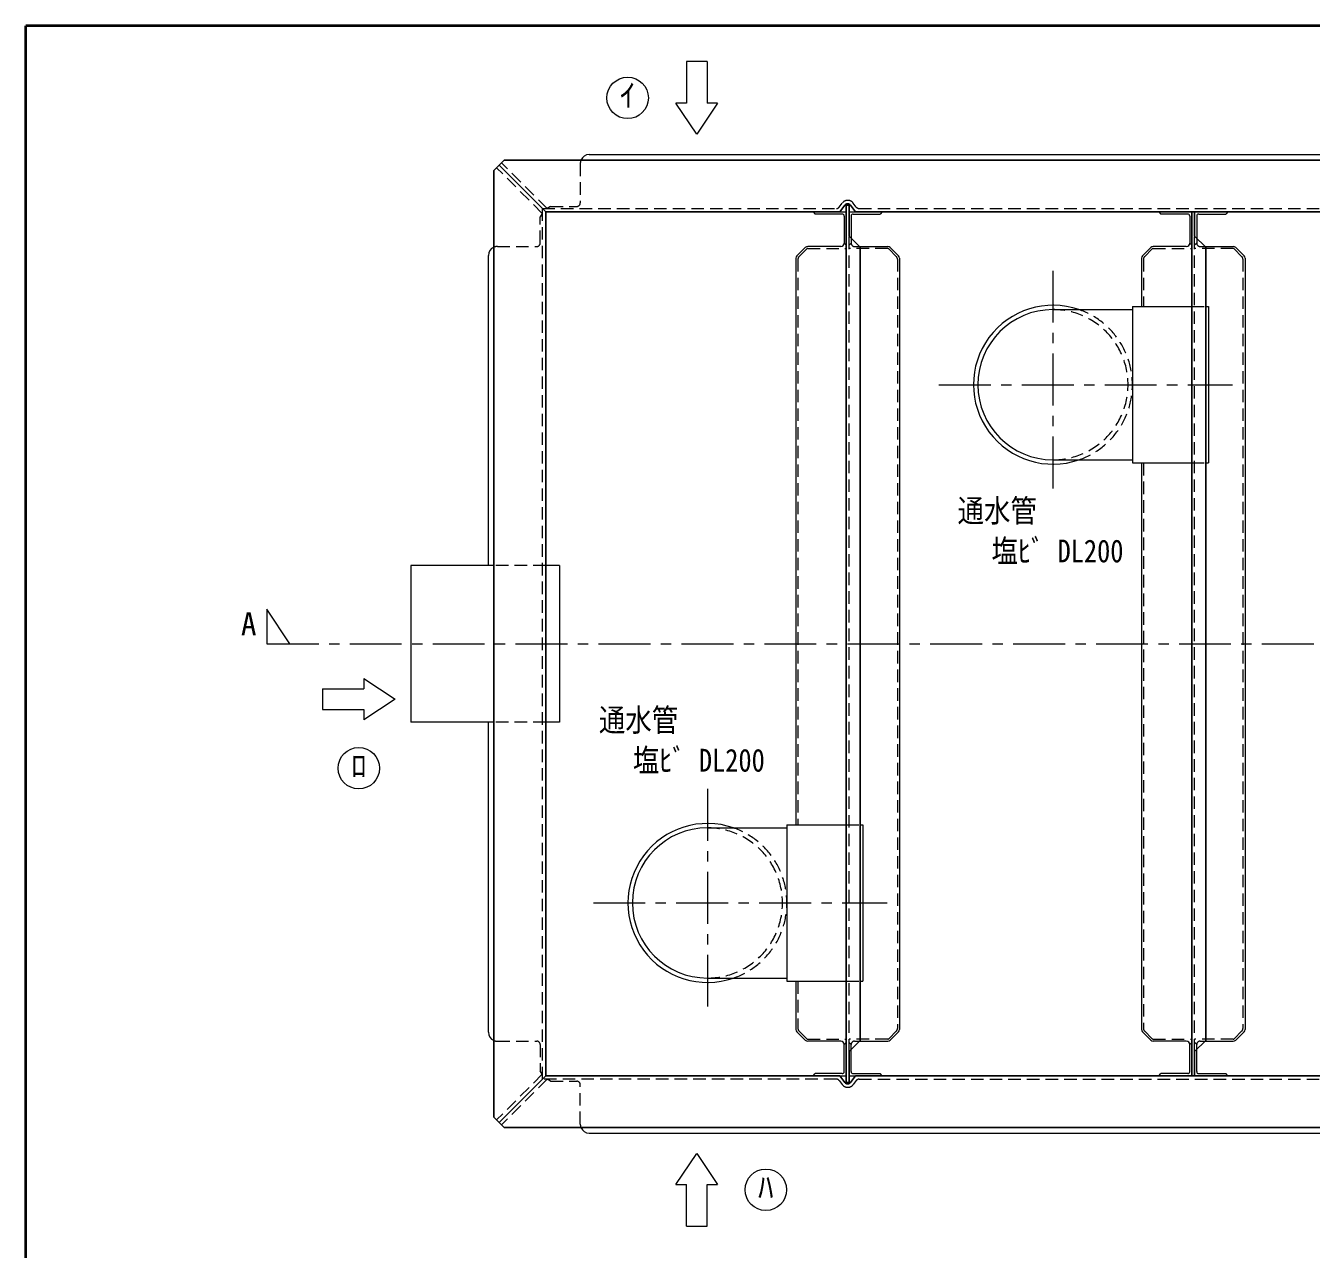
# Model space of a CAD drawing. Units: millimetres at full size, sheet at 1:15; details may follow other scales. Extents: x -3100 to 2975, y -2083 to 2132.
# Drawn here: x -3100 to -1240, y 362 to 2132 of the extents above; entities that cross this region are included whole.
import ezdxf
from ezdxf.enums import TextEntityAlignment as Align

# ---------------------------------------------------------------- set-up
doc = ezdxf.new("R2010")
doc.units = ezdxf.units.MM
doc.header["$LTSCALE"] = 15
doc.linetypes.add('CHAIN1', pattern=[8, 5, -1, 1, -1])
doc.linetypes.add('DASHED1', pattern=[1.8, 1.2, -0.6])
doc.layers.add('0-0____1', color=7, linetype='Continuous', lineweight=18)
doc.layers.add('0-1____2', color=7, linetype='Continuous')
doc.layers.add('0-E_寸法', color=7, linetype='Continuous')
doc.styles.add('ＭＳ ゴシック', font='')
doc.styles.get('ＭＳ ゴシック').set_extended_font_data('MS Gothic')

msp = doc.modelspace()

# ---------------------------------------------------------------- linework, layer by layer
at = {"layer": '0-0____1', "color": 1, "lineweight": 40}
for p in [(-3099.94, -2082.52), (2975.06, 2132.48)]:
    msp.add_line(p, (-3099.94, 2132.48), dxfattribs=at)
at = {"layer": '0-0____1', "color": 4, "lineweight": 9}
for p, q in [((-2113.94, 2080.48), (-2143.94, 2080.48)), ((-2143.94, 2080.48), (-2143.94, 2020.48)), ((-2113.94, 2080.48), (-2113.94, 2020.48)), ((-2143.94, 2020.48), (-2158.94, 2020.48)), ((-2098.94, 2020.48), (-2113.94, 2020.48)), ((-2284.44, 1945.98), (-1137.44, 1945.98)), ((-1983.98, 1799.45), (-1971.9, 1811.52)), ((-1920.44, 1812.98), (-1968.37, 1812.98)), ((-1893.44, 1812.98), (-1852.51, 1812.98)), ((-1836.9, 1799.45), (-1848.98, 1811.52)), ((-1483.98, 1799.45), (-1471.9, 1811.52)), ((-1420.44, 1812.98), (-1468.37, 1812.98)), ((-1393.44, 1812.98), (-1352.51, 1812.98)), ((-1336.9, 1799.45), (-1348.98, 1811.52)), ((-2430.44, 1351.48), (-2430.44, 1799.98)), ((-1985.44, 1795.91), (-1985.44, 976.28)), ((-1835.44, 1795.91), (-1835.44, 680.05)), ((-1485.44, 1795.91), (-1485.44, 1726.28)), ((-1335.44, 1795.91), (-1335.44, 680.05)), ((-1485.44, 1499.68), (-1485.44, 680.05)), ((-2670.44, 1172.98), (-2610.44, 1172.98)), ((-2610.44, 1187.98), (-2610.44, 1172.98)), ((-2610.44, 1142.98), (-2610.44, 1127.98)), ((-2430.44, 675.98), (-2430.44, 1124.48)), ((-1985.44, 749.68), (-1985.44, 680.05)), ((-1983.98, 676.52), (-1971.9, 664.45)), ((-1836.9, 676.52), (-1848.98, 664.45)), ((-1483.98, 676.52), (-1471.9, 664.45)), ((-1336.9, 676.52), (-1348.98, 664.45)), ((-1920.44, 662.98), (-1968.37, 662.98)), ((-1893.44, 662.98), (-1852.51, 662.98)), ((-1420.44, 662.98), (-1468.37, 662.98)), ((-1393.44, 662.98), (-1352.51, 662.98)), ((-2284.44, 529.98), (-1137.44, 529.98)), ((-2158.94, 455.48), (-2143.94, 455.48)), ((-2143.94, 395.48), (-2143.94, 455.48)), ((-2113.94, 395.48), (-2113.94, 455.48)), ((-2113.94, 455.48), (-2098.94, 455.48)), ((-2143.94, 395.48), (-2113.94, 395.48))]:
    msp.add_line(p, q, dxfattribs=at)
at = {"layer": '0-0____1', "color": 5, "lineweight": 25}
for p, q in [((-2407.44, 1937.98), (-2422.44, 1922.98)), ((212.56, 1937.98), (-2407.44, 1937.98)), ((-2422.44, 552.98), (-2422.44, 1922.98)), ((-2347.44, 1862.98), (-2414.94, 1930.48)), ((-2347.44, 1862.98), (-2347.44, 612.98)), ((-2347.44, 1862.98), (-1921.94, 1862.98)), ((-1914.41, 1872.81), (-1921.94, 1862.98)), ((-1912.44, 602.98), (-1912.44, 1872.98)), ((-1906.47, 1872.81), (-1898.94, 1862.98)), ((-1898.94, 1862.98), (-796.94, 1862.98)), ((-1412.44, 612.98), (-1412.44, 1862.98)), ((-1408.44, 1862.98), (-1408.44, 1827.98)), ((-1408.44, 1827.98), (-1392.44, 1811.98)), ((-1392.44, 663.98), (-1392.44, 1811.98)), ((-1408.44, 647.98), (-1392.44, 663.98)), ((-1408.44, 612.98), (-1408.44, 647.98)), ((-2347.44, 612.98), (-2414.94, 545.48)), ((-2347.44, 612.98), (-1921.94, 612.98)), ((-1914.41, 603.16), (-1921.94, 612.98)), ((-1906.47, 603.16), (-1898.94, 612.98)), ((-1898.94, 612.98), (-796.94, 612.98)), ((-2407.44, 537.98), (-2422.44, 552.98)), ((-2407.44, 537.98), (212.56, 537.98))]:
    msp.add_line(p, q, dxfattribs=at)
at = {"layer": '0-0____1', "linetype": 'DASHED1'}
for p, q in [((-2352.44, 1860.91), (-2418.48, 1926.95)), ((-2345.37, 1867.98), (-2411.4, 1934.02)), ((-2352.44, 1867.98), (-2352.44, 607.98)), ((-2352.44, 1867.98), (-1926.87, 1867.98)), ((-1922.91, 1869.94), (-1918.38, 1875.85)), ((-1897.97, 1869.94), (-1902.5, 1875.85)), ((-1894.01, 1867.98), (-801.87, 1867.98)), ((-1908.44, 647.98), (-1908.44, 1827.98)), ((-1408.44, 647.98), (-1408.44, 1827.98)), ((-2352.44, 615.05), (-2418.48, 549.02)), ((-2345.37, 607.98), (-2411.4, 541.95)), ((-1926.87, 607.98), (-2352.44, 607.98)), ((-1922.91, 606.03), (-1918.38, 600.12)), ((-1897.97, 606.03), (-1902.5, 600.12)), ((-1894.01, 607.98), (-801.87, 607.98))]:
    msp.add_line(p, q, dxfattribs=at)
at = {"layer": '0-0____1', "color": 4, "linetype": 'DASHED1', "lineweight": 9}
for p, q in [((-2297.44, 1932.98), (-2297.44, 1875.98)), ((-2352.44, 1860.65), (-2355.44, 1855.91)), ((-2340.37, 1870.98), (-2345.37, 1867.98)), ((-2340.37, 1870.98), (-2302.44, 1870.98)), ((-2355.44, 1817.98), (-2355.44, 1855.91)), ((-1905.44, 1824.98), (-1905.44, 1817.98)), ((-1405.44, 1824.98), (-1405.44, 1817.98)), ((-2417.44, 1812.98), (-2360.44, 1812.98)), ((-1969.78, 1809.4), (-1980.98, 1798.21)), ((-1968.37, 1809.98), (-1912.44, 1809.98)), ((-1905.44, 1817.98), (-1908.44, 1814.98)), ((-1852.51, 1809.98), (-1908.44, 1809.98)), ((-1900.44, 1812.98), (-1893.44, 1812.98)), ((-1851.1, 1809.4), (-1839.9, 1798.21)), ((-1469.78, 1809.4), (-1480.98, 1798.21)), ((-1468.37, 1809.98), (-1412.44, 1809.98)), ((-1405.44, 1817.98), (-1408.44, 1814.98)), ((-1352.51, 1809.98), (-1408.44, 1809.98)), ((-1400.44, 1812.98), (-1393.44, 1812.98)), ((-1351.1, 1809.4), (-1339.9, 1798.21)), ((-1982.44, 1794.67), (-1982.44, 976.28)), ((-1838.44, 1794.67), (-1838.44, 681.3)), ((-1482.44, 1794.67), (-1482.44, 1726.28)), ((-1338.44, 1794.67), (-1338.44, 681.3)), ((-1412.44, 1726.28), (-1392.44, 1726.28)), ((-1482.44, 1499.68), (-1482.44, 681.3)), ((-1412.44, 1499.68), (-1392.44, 1499.68)), ((-2347.44, 1351.48), (-2422.44, 1351.48)), ((-2347.44, 1124.48), (-2422.44, 1124.48)), ((-1912.44, 976.28), (-1892.44, 976.28)), ((-1982.44, 749.68), (-1982.44, 681.3)), ((-1912.44, 749.68), (-1892.44, 749.68)), ((-1969.78, 666.57), (-1980.98, 677.76)), ((-1851.1, 666.57), (-1839.9, 677.76)), ((-1469.78, 666.57), (-1480.98, 677.76)), ((-1351.1, 666.57), (-1339.9, 677.76)), ((-2417.44, 662.98), (-2360.44, 662.98)), ((-2355.44, 657.98), (-2355.44, 620.05)), ((-1968.37, 665.98), (-1912.44, 665.98)), ((-1852.51, 665.98), (-1908.44, 665.98)), ((-1905.44, 657.98), (-1908.44, 660.98)), ((-1905.44, 650.98), (-1905.44, 657.98)), ((-1900.44, 662.98), (-1893.44, 662.98)), ((-1468.37, 665.98), (-1412.44, 665.98)), ((-1352.51, 665.98), (-1408.44, 665.98)), ((-1405.44, 657.98), (-1408.44, 660.98)), ((-1405.44, 650.98), (-1405.44, 657.98)), ((-1400.44, 662.98), (-1393.44, 662.98)), ((-2352.44, 615.32), (-2355.44, 620.05)), ((-2340.37, 604.98), (-2345.37, 607.98)), ((-2340.37, 604.98), (-2302.44, 604.98)), ((-2297.44, 542.98), (-2297.44, 599.98))]:
    msp.add_line(p, q, dxfattribs=at)
at = {"layer": '0-0____1'}
for p, q in [((-1960.44, 1862.98), (-1957.44, 1859.98)), ((-1921.94, 1862.98), (-1912.44, 1862.98)), ((-1908.44, 1862.98), (-1898.94, 1862.98)), ((-1860.44, 1862.98), (-1863.44, 1859.98)), ((-1460.44, 1862.98), (-1457.44, 1859.98)), ((-1360.44, 1862.98), (-1363.44, 1859.98)), ((-1918.44, 1859.98), (-1957.44, 1859.98)), ((-1915.44, 1856.98), (-1915.44, 1817.98)), ((-1905.44, 1856.98), (-1905.44, 1824.98)), ((-1902.44, 1859.98), (-1863.44, 1859.98)), ((-1418.44, 1859.98), (-1457.44, 1859.98)), ((-1415.44, 1856.98), (-1415.44, 1817.98)), ((-1405.44, 1856.98), (-1405.44, 1824.98)), ((-1402.44, 1859.98), (-1363.44, 1859.98)), ((-1915.44, 1817.98), (-1912.44, 1814.98)), ((-1415.44, 1817.98), (-1412.44, 1814.98)), ((-1613.44, 1721.63), (-1498.44, 1721.63)), ((-1498.44, 1726.28), (-1498.44, 1499.68)), ((-1498.44, 1726.28), (-1412.44, 1726.28)), ((-1392.44, 1726.28), (-1388.44, 1726.28)), ((-1388.44, 1726.28), (-1388.44, 1499.68)), ((-1613.44, 1504.33), (-1498.44, 1504.33)), ((-1498.44, 1499.68), (-1412.44, 1499.68)), ((-1392.44, 1499.68), (-1388.44, 1499.68)), ((-2422.44, 1351.48), (-2542.44, 1351.48)), ((-2542.44, 1351.48), (-2542.44, 1124.48)), ((-2327.44, 1351.48), (-2347.44, 1351.48)), ((-2327.44, 1351.48), (-2327.44, 1124.48)), ((-2422.44, 1124.48), (-2542.44, 1124.48)), ((-2327.44, 1124.48), (-2347.44, 1124.48)), ((-2113.44, 971.63), (-1998.44, 971.63)), ((-1998.44, 976.28), (-1998.44, 749.68)), ((-1998.44, 976.28), (-1912.44, 976.28)), ((-1892.44, 976.28), (-1888.44, 976.28)), ((-1888.44, 976.28), (-1888.44, 749.68)), ((-2113.44, 754.33), (-1998.44, 754.33)), ((-1998.44, 749.68), (-1912.44, 749.68)), ((-1892.44, 749.68), (-1888.44, 749.68)), ((-1915.44, 657.98), (-1912.44, 660.98)), ((-1915.44, 618.98), (-1915.44, 657.98)), ((-1415.44, 657.98), (-1412.44, 660.98)), ((-1415.44, 618.98), (-1415.44, 657.98)), ((-1905.44, 618.98), (-1905.44, 650.98)), ((-1405.44, 618.98), (-1405.44, 650.98)), ((-1960.44, 612.98), (-1957.44, 615.98)), ((-1918.44, 615.98), (-1957.44, 615.98)), ((-1902.44, 615.98), (-1863.44, 615.98)), ((-1860.44, 612.98), (-1863.44, 615.98)), ((-1460.44, 612.98), (-1457.44, 615.98)), ((-1418.44, 615.98), (-1457.44, 615.98)), ((-1402.44, 615.98), (-1363.44, 615.98)), ((-1360.44, 612.98), (-1363.44, 615.98)), ((-1921.94, 612.98), (-1912.44, 612.98)), ((-1908.44, 612.98), (-1898.94, 612.98))]:
    msp.add_line(p, q, dxfattribs=at)
at = {"layer": '0-0____1', "color": 4, "linetype": 'CHAIN1', "lineweight": 9}
for p, q in [((-1613.44, 1777.98), (-1613.44, 1447.98)), ((-1778.44, 1612.98), (-1353.44, 1612.98)), ((-2717.61, 1237.98), (-2750.94, 1287.98)), ((-2750.94, 1287.98), (-2750.94, 1237.98)), ((-2750.94, 1237.98), (494.89, 1237.98)), ((-2113.44, 1027.98), (-2113.44, 697.98)), ((-2278.44, 862.98), (-1853.44, 862.98))]:
    msp.add_line(p, q, dxfattribs=at)
at = {"layer": '0-0____1', "color": 4, "lineweight": 9}
for points in [[(-2098.94, 2020.48), (-2128.94, 1975.48), (-2158.94, 2020.48)], [(-2670.44, 1172.98), (-2670.44, 1142.98), (-2610.44, 1142.98)], [(-2610.44, 1187.98), (-2565.44, 1157.98), (-2610.44, 1127.98)], [(-2158.94, 455.48), (-2128.94, 500.48), (-2098.94, 455.48)]]:
    msp.add_lwpolyline(points, dxfattribs=at)
at = {"layer": '0-0____1', "color": 5, "lineweight": 25}
for points in [[(-1912.44, 1872.98), (-1908.44, 1872.98), (-1908.44, 1827.98), (-1892.44, 1811.98)], [(-1912.44, 602.98), (-1908.44, 602.98), (-1908.44, 647.98), (-1892.44, 663.98), (-1892.44, 1811.98)]]:
    msp.add_lwpolyline(points, dxfattribs=at)
at = {"layer": '0-0____1'}
for centre in [(-2228.94, 2027.98), (-2617.94, 1057.98), (-2028.94, 447.98)]:
    msp.add_circle(centre, 30, dxfattribs=at)
at = {"layer": '0-0____1', "color": 4, "linetype": 'DASHED1', "lineweight": 9}
for centre, radius, start, end in [((-2284.44, 1932.98), 13, 157.38014, 180), ((-2302.44, 1875.98), 5, 270, 0), ((-2417.44, 1799.98), 13, 90, 112.61986), ((-2360.44, 1817.98), 5, 270, 0), ((-1968.37, 1807.98), 2, 90, 135), ((-1900.44, 1817.98), 5, 180, 270), ((-1852.51, 1807.98), 2, 45, 90), ((-1468.37, 1807.98), 2, 90, 135), ((-1400.44, 1817.98), 5, 180, 270), ((-1352.51, 1807.98), 2, 45, 90), ((-1977.44, 1794.67), 5, 135, 180), ((-1843.44, 1794.67), 5, 0, 45), ((-1477.44, 1794.67), 5, 135, 180), ((-1343.44, 1794.67), 5, 0, 45), ((-1613.44, 1612.98), 108.65, 270, 90), ((-1613.44, 1612.98), 115, 289.1291, 70.8709), ((-2113.44, 862.98), 108.65, 270, 90), ((-2113.44, 862.98), 115, 289.1291, 70.8709), ((-1977.44, 681.3), 5, 180, 225), ((-1843.44, 681.3), 5, 315, 0), ((-1477.44, 681.3), 5, 180, 225), ((-1343.44, 681.3), 5, 315, 0), ((-2417.44, 675.98), 13, 247.38014, 270), ((-2360.44, 657.98), 5, 0, 90), ((-1968.37, 667.98), 2, 225, 270), ((-1900.44, 657.98), 5, 90, 180), ((-1852.51, 667.98), 2, 270, 315), ((-1468.37, 667.98), 2, 225, 270), ((-1400.44, 657.98), 5, 90, 180), ((-1352.51, 667.98), 2, 270, 315), ((-2302.44, 599.98), 5, 0, 90), ((-2284.44, 542.98), 13, 180, 202.61986)]:
    msp.add_arc(centre, radius, start, end, dxfattribs=at)
at = {"layer": '0-0____1', "color": 4, "lineweight": 9}
for centre, radius, start, end in [((-2284.44, 1932.98), 13, 90, 157.38014), ((-2417.44, 1799.98), 13, 112.61986, 180), ((-1968.37, 1807.98), 5, 90, 135), ((-1920.44, 1817.98), 5, 270, 0), ((-1852.51, 1807.98), 5, 45, 90), ((-1468.37, 1807.98), 5, 90, 135), ((-1420.44, 1817.98), 5, 270, 0), ((-1352.51, 1807.98), 5, 45, 90), ((-1980.44, 1795.91), 5, 135, 180), ((-1840.44, 1795.91), 5, 0, 45), ((-1480.44, 1795.91), 5, 135, 180), ((-1340.44, 1795.91), 5, 0, 45), ((-2417.44, 675.98), 13, 180, 247.38014), ((-1980.44, 680.05), 5, 180, 225), ((-1840.44, 680.05), 5, 315, 0), ((-1480.44, 680.05), 5, 180, 225), ((-1340.44, 680.05), 5, 315, 0), ((-1968.37, 667.98), 5, 225, 270), ((-1920.44, 657.98), 5, 0, 90), ((-1852.51, 667.98), 5, 270, 315), ((-1468.37, 667.98), 5, 225, 270), ((-1420.44, 657.98), 5, 0, 90), ((-1352.51, 667.98), 5, 270, 315), ((-2284.44, 542.98), 13, 202.61986, 270)]:
    msp.add_arc(centre, radius, start, end, dxfattribs=at)
at = {"layer": '0-0____1', "linetype": 'DASHED1'}
for centre, radius, start, end in [((-1910.44, 1869.77), 10, 37.47618, 142.52382), ((-1926.87, 1872.98), 5, 270, 322.52382), ((-1894.01, 1872.98), 5, 217.47618, 270), ((-1926.87, 602.98), 5, 37.47618, 90), ((-1910.44, 606.2), 10, 217.47618, 322.52382), ((-1894.01, 602.98), 5, 90, 142.52382)]:
    msp.add_arc(centre, radius, start, end, dxfattribs=at)
at = {"layer": '0-0____1', "color": 5, "lineweight": 25}
for centre, start, end in [((-1910.44, 1869.77), 37.47618, 142.52382), ((-1910.44, 606.2), 217.47618, 322.52382)]:
    msp.add_arc(centre, 5, start, end, dxfattribs=at)
at = {"layer": '0-0____1'}
for centre, radius, start, end in [((-1918.44, 1856.98), 3, 0, 90), ((-1902.44, 1856.98), 3, 90, 180), ((-1418.44, 1856.98), 3, 0, 90), ((-1402.44, 1856.98), 3, 90, 180), ((-1613.44, 1612.98), 115, 70.8709, 289.1291), ((-1613.44, 1612.98), 108.65, 90, 270), ((-2113.44, 862.98), 115, 70.8709, 289.1291), ((-2113.44, 862.98), 108.65, 90, 270), ((-1918.44, 618.98), 3, 270, 0), ((-1902.44, 618.98), 3, 180, 270), ((-1418.44, 618.98), 3, 270, 0), ((-1402.44, 618.98), 3, 180, 270)]:
    msp.add_arc(centre, radius, start, end, dxfattribs=at)

# ---------------------------------------------------------------- texts
at = {"layer": '0-0____1', "style": 'ＭＳ ゴシック', "width": 0.85}
for s, p in [('通水管', (-1751.46, 1404.25)), ('塩ﾋﾞ DL200', (-1702.37, 1346.03)), ('通水管', (-2270.48, 1101.39)), ('塩ﾋﾞ DL200', (-2221.39, 1043.16))]:
    msp.add_text(s, height=32.99, dxfattribs=at).set_placement(p, align=Align.BOTTOM_LEFT)
at = {"layer": '0-0____1', "style": 'ＭＳ ゴシック'}
msp.add_text('A', height=32.99, dxfattribs=at).set_placement((-2788.44, 1240.48), align=Align.BOTTOM_LEFT)
at = {"layer": '0-1____2', "style": 'ＭＳ ゴシック'}
msp.add_text('ﾊ', height=32.99, dxfattribs=at).set_placement((-2040.19, 425.48), align=Align.BOTTOM_LEFT)
at = {"layer": '0-E_寸法', "style": 'ＭＳ ゴシック'}
for s, p in [('ｲ', (-2240.19, 2005.48)), ('ﾛ', (-2629.19, 1035.48))]:
    msp.add_text(s, height=32.99, dxfattribs=at).set_placement(p, align=Align.BOTTOM_LEFT)

doc.saveas('drawing.dxf')
